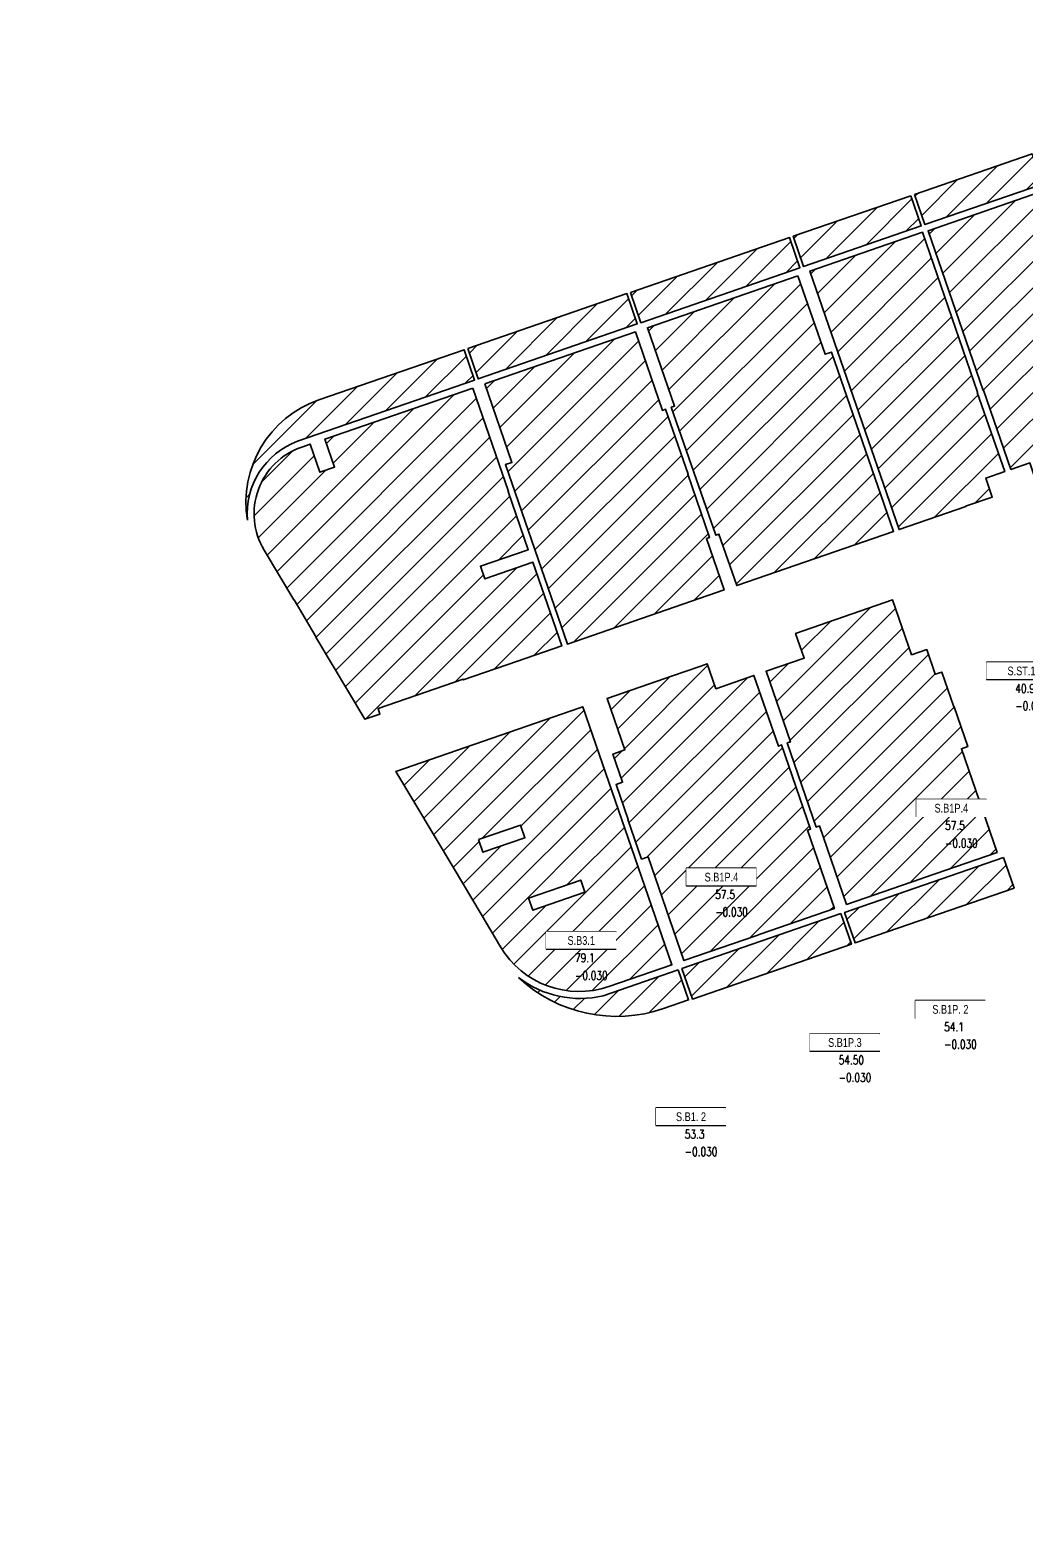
# Model space of a CAD drawing. Header units: millimetres. Extents: x -361702973 to 361248309, y -356458554 to 356543577.
# Drawn here: x -287420 to -253887, y 16450 to 67082 of the extents above; entities that cross this region are included whole.
import ezdxf
from ezdxf.enums import TextEntityAlignment as Align
from ezdxf.xclip import XClip

# ---------------------------------------------------------------- set-up
doc = ezdxf.new("R2010")
doc.units = ezdxf.units.MM
doc.header["$LTSCALE"] = 100
doc.header["$MEASUREMENT"] = 0
doc.header["$XCLIPFRAME"] = 0
doc.set_wipeout_variables(frame=1)
doc.layers.add('A-ANNO-ROOM', color=50, linetype='Continuous')
doc.layers.add('dien tich thong thuy', color=3, linetype='Continuous')
for name, color, linetype, lineweight in [('KT-Chuviet', 255, 'Continuous', 15), ('KT-Net thay', 7, 'Continuous', 15), ('KT-Net truc', 18, 'Continuous', 15)]:
    doc.layers.add(name, color=color, linetype=linetype, lineweight=lineweight)
doc.styles.add('220126_HDN_HBA typical plan$0$211210_HDN_HBA_TYPICAL PLAN CORE OPT 1$0$HBA-Text', font='GOTHIC.TTF')
doc.styles.add('font unicode ccu', font='arial.ttf')
doc.styles.add('ROMANS', font='ROMANS.SHX')
pattern_1 = [(45, (0, 0), (-441.9417382415922, 441.9417382415922), [])]

# ---------------------------------------------------------------- blocks, each defined once
blk = doc.blocks.new('A$C418F5BC8')
at = {"layer": 'A-ANNO-ROOM', "insert": (648.1133449638728, 1090.790118377889), "char_height": 600, "attachment_point": 2, "rotation": 50.44882673977027, "style": '220126_HDN_HBA typical plan$0$211210_HDN_HBA_TYPICAL PLAN CORE OPT 1$0$HBA-Text'}
blk.add_mtext_dynamic_manual_height_columns('SL-S', width=722857412.8743668, gutter_width=9765.624999999996, heights=[0], dxfattribs=at)
blk = doc.blocks.new('A$C1AAC5519')
at = {"layer": 'A-ANNO-ROOM', "insert": (772.955269176513, 1216.574747113511), "char_height": 600, "attachment_point": 2, "rotation": 50.44882673977027, "style": '220126_HDN_HBA typical plan$0$211210_HDN_HBA_TYPICAL PLAN CORE OPT 1$0$HBA-Text'}
blk.add_mtext_dynamic_manual_height_columns('1-BR', width=722857412.8743668, gutter_width=9765.624999999996, heights=[0], dxfattribs=at)
blk = doc.blocks.new('A$C2A6C5140')
at = {"layer": 'A-ANNO-ROOM', "insert": (731.4497625969816, 1190.0169191678, 0.0003277973379295924), "char_height": 600, "attachment_point": 2, "rotation": 50.44882673977027, "style": '220126_HDN_HBA typical plan$0$211210_HDN_HBA_TYPICAL PLAN CORE OPT 1$0$HBA-Text'}
blk.add_mtext_dynamic_manual_height_columns('2-BR', width=722857412.8743668, gutter_width=9765.624999999996, heights=[0], dxfattribs=at)
blk = doc.blocks.new('A$C5388591E')
at = {"layer": 'A-ANNO-ROOM', "insert": (894.3001998505497, 842.1987865094561, 0.0004622000541105721), "char_height": 600, "attachment_point": 2, "rotation": 1.4064704596368105, "style": '220126_HDN_HBA typical plan$0$211210_HDN_HBA_TYPICAL PLAN CORE OPT 1$0$HBA-Text'}
blk.add_mtext_dynamic_manual_height_columns('3-BR', width=722857412.8743668, gutter_width=9765.624999999996, heights=[0], dxfattribs=at)
blk = doc.blocks.new('A$C21AF0CCA')
at = {"layer": 'A-ANNO-ROOM', "insert": (1197.56892258345, 814.6835720778872), "char_height": 600, "attachment_point": 2, "rotation": 0.10542954816276216, "style": '220126_HDN_HBA typical plan$0$211210_HDN_HBA_TYPICAL PLAN CORE OPT 1$0$HBA-Text'}
blk.add_mtext_dynamic_manual_height_columns('1-BR+', width=722857412.8743668, gutter_width=9765.624999999996, heights=[0], dxfattribs=at)
blk = doc.blocks.new('TAG CAO DO SAN')
at = {"layer": 'KT-Net thay', "flags": 128}
blk.add_lwpolyline([(1526701.778855525, -266095.2298759429), (1526701.778855525, -266566.6584041911), (1527644.63591202, -266566.6584041911), (1527644.63591202, -266095.2298759429)], close=True, dxfattribs=at)
blk.add_wipeout([(1526701.778855525, -266095.2298759429), (1527644.6359120198, -266095.2298759429), (1527644.6359120198, -266566.65840419114), (1526701.778855525, -266566.65840419114)]).dxf.layer = 'KT-Net thay'
for points in [[(1526701.778855525, -266330.9441400666), (1527644.63591202, -266330.9441400666)], [(1526701.778855525, -266566.6584041911), (1527644.63591202, -266566.6584041911)]]:
    blk.add_lwpolyline(points, dxfattribs=at)
at = {"layer": 'KT-Chuviet', "color": 31, "style": 'ROMANS', "width": 0.75}
blk.add_text('DTTT:', height=117.8571320618522, dxfattribs=at).set_placement((1526748.92170835, -266507.8139601254))
at = {"layer": 'KT-Chuviet', "color": 31, "style": 'font unicode ccu', "width": 0.75}
blk.add_attdef('TÊNPHÒNG', text='', height=117.85713, dxfattribs=at).set_placement((1527175.308820772, -266213.4467624734), align=Align.MIDDLE_CENTER)
at = {"layer": 'KT-Chuviet', "color": 31, "ltscale": 15, "style": 'ROMANS', "width": 0.75, "flags": 8}
blk.add_attdef('CAO-DO', (1527091.943339912, -266507.7298381611), '', height=117.8571320618522, dxfattribs=at)

msp = doc.modelspace()

# ---------------------------------------------------------------- hatches: boundary and pattern name
at = {"layer": 'dien tich thong thuy'}
h = msp.add_hatch(dxfattribs=at)
h.set_pattern_fill('ANSI31', color=253, scale=5000)
h.set_pattern_definition(pattern_1)
h.paths.add_polyline_path([(-253360.1412285325, 61622.1390950059), (-257150.595352222, 60313.49187890653), (-255293.6869583329, 54935.01707502888), (-255284.2344542837, 54938.28053442066), (-254362.3071761087, 52267.94814054956), (-253724.2631527957, 52488.23164949349), (-253503.9796438511, 51850.18762617907), (-252605.9929704396, 52160.21951664415), (-250357.7589834417, 52925.83651489495)])
h.paths.add_polyline_path([(-253293.477069134, 61888.69399660909), (-253644.9925452976, 62907.60280422032), (-257610.6310189504, 61539.48891027219), (-257259.1155427867, 60520.58010266096)])
h = msp.add_hatch(dxfattribs=at)
h.set_pattern_fill('ANSI31', color=253, scale=5000)
h.set_pattern_definition(pattern_1)
h.paths.add_polyline_path([(-257344.6050300805, 60262.37925346597), (-261135.0591537261, 58953.73203723908), (-258127.7813242509, 50243.24955611961), (-255882.8116125913, 51018.32116166492), (-255886.0750719831, 51027.77366571404), (-254988.0871873152, 51337.80230793136), (-255208.3706962604, 51975.8463312476), (-254570.3266729475, 52196.12984019185), (-255492.2539511232, 54866.46223406272)])
h.paths.add_polyline_path([(-257381.6839545819, 60477.24454608148), (-257733.6834852931, 61497.55644253316), (-261699.0015203629, 60128.5137784511), (-261347.0056934683, 59108.2126179459)])
h = msp.add_hatch(dxfattribs=at)
h.set_pattern_fill('ANSI31', color=253, scale=5000)
h.set_pattern_definition(pattern_1)
h.paths.add_polyline_path([(-260405.3850914622, 56227.61693820213), (-260622.8549135086, 56152.73761623145), (-261536.5572438816, 58799.246761871), (-266613.4339632421, 57046.4645743766), (-265698.7785628828, 54400.06959654362), (-265807.4871087555, 54362.53817449695), (-265051.9962712223, 52174.28348310058), (-265042.5437671568, 52177.54694244165), (-264308.2654153385, 50050.73352748271), (-264199.5616185769, 50088.26330990769), (-263600.7168294236, 48353.72881370879), (-258316.7670562813, 50178.0025855626)])
h.paths.add_polyline_path([(-261469.8919577244, 59065.79839397893), (-261822.0539867056, 60086.58131071206), (-267182.0468589555, 58237.42618255097), (-266829.4580479722, 57215.40618816291)])
h = msp.add_hatch(dxfattribs=at)
h.set_pattern_fill('ANSI31', color=253, scale=5000)
h.set_pattern_definition(pattern_1)
h.paths.add_polyline_path([(-267018.1275691858, 56906.74486418872), (-272095.0042884665, 55153.96267673012), (-271181.2356728805, 52507.26153811271), (-271398.643266151, 52432.20197334979), (-269310.029287674, 46382.59937078741), (-264026.0795144999, 48206.87314262658), (-264624.9243036431, 49941.40763882884), (-264516.2205068775, 49978.93742125488), (-265250.4988586907, 52105.75083621591), (-265996.5994201241, 54297.44922824562), (-266105.3079693057, 54259.91780717944)])
h.paths.add_polyline_path([(-267304.935871194, 58195.03044572978), (-272664.9319872985, 56345.87419846451), (-272311.910396715, 55322.59974168093), (-266952.1067778126, 57173.06191182185)])
h = msp.add_hatch(dxfattribs=at)
h.set_pattern_fill('ANSI31', color=253, scale=5000)
h.set_pattern_definition(pattern_1)
h.paths.add_polyline_path([(-271308.3296999127, 51527.12271747673), (-272501.4619638004, 55013.63392642931), (-277482.9316178965, 53293.79084973599), (-277156.5856800537, 52348.54044282878), (-277657.6598609358, 52175.54551949414), (-277983.9749013092, 53120.99858576728), (-278265.0994351482, 53023.74792331253, 0.4754106967150735), (-279534.2164320215, 49548.94139317104), (-278533.1940194573, 47869.0390286688), (-278523.539455984, 47872.37224864223), (-277775.8866411357, 46617.67133921302), (-276135.8998110318, 43845.93209503403), (-275625.5000171597, 44022.14666880292), (-275690.831120476, 44211.37608923537), (-272826.7861455575, 45200.38600030346), (-272816.9149211072, 45171.80020913293), (-270992.5750124913, 45801.70360768848), (-269499.0793690151, 46317.33018395504), (-270473.2219823931, 49138.90264782192), (-272094.3264307812, 48579.21937043072), (-272241.1821011476, 49004.5820534294), (-270629.5301568353, 49561.00187146122)])
h.paths.add_polyline_path([(-272434.7957816574, 55280.18296891997), (-272787.8242433916, 56303.47734253916), (-277682.621541394, 54614.81100647536, 0.3663480692235168), (-280092.0342297054, 50561.01639311621, -0.3344694135095096), (-278405.6811529139, 53217.51194058663)])
h = msp.add_hatch(dxfattribs=at)
h.set_pattern_fill('ANSI31', color=253, scale=5000)
h.set_pattern_definition(pattern_1)
h.paths.add_polyline_path([(-257399.4287367875, 38466.15322285873), (-257276.5461839234, 38508.57819429493), (-254823.6213789845, 39355.44589324627), (-256031.1013349428, 42852.8723979721), (-255813.6937413999, 42927.93196282614), (-256275.4732381881, 44265.46128824249), (-256284.9257423062, 44262.19782888339), (-256691.2304869468, 45439.04633527511), (-256908.700309313, 45364.16701319676), (-257195.8184461438, 46195.79537808362), (-257706.25366541, 46019.56857376039), (-258345.8916963001, 47872.25937079304), (-261616.4581033222, 46743.10243870996), (-261327.6419516183, 45906.55582882209), (-262613.1825049047, 45462.72535832466), (-261792.4224803324, 43085.4205856756), (-261901.1262771127, 43047.89080324562), (-260922.0965982185, 40212.16311271791), (-260813.4550302234, 40249.87313794975), (-259899.6160626104, 37602.96822697937)])
h.paths.add_polyline_path([(-254251.365073818, 38156.8345115798), (-254606.7783756449, 39186.99216224746), (-259966.7438932156, 37337.75768726818), (-259611.3305913886, 36307.60003660052)])
h = msp.add_hatch(dxfattribs=at)
h.set_pattern_fill('ANSI31', color=253, scale=5000)
h.set_pattern_definition(pattern_1)
h.paths.add_polyline_path([(-261219.9127046445, 40109.54438642112), (-261111.1466793768, 40146.8939259492), (-262090.1763583354, 42982.62161645471), (-262198.8801551135, 42945.09183402258), (-263020.0545166462, 45323.59672082421), (-264304.7663953968, 44877.36602220115), (-264593.9968842635, 45715.11274617175), (-264844.4882420315, 45628.63107361936), (-265761.3811364772, 45312.07551749273), (-267973.2670880172, 44548.42603158234), (-267374.4222988539, 42813.89153538681), (-267776.1537219512, 42675.19451328407), (-267448.1760578525, 41725.21785469398), (-267665.5836513912, 41650.15828983689), (-267259.2829633755, 40473.32153356764), (-266806.9559706225, 39132.52874882057), (-266589.544781538, 39207.58955503417), (-265382.9516122732, 35709.85688886171), (-262929.1436154842, 36557.02950821011), (-262806.2610626213, 36599.45447964956), (-260306.0737370412, 37462.63947547866)])
h.paths.add_polyline_path([(-259734.4235484508, 36265.78490798322), (-260089.295348416, 37294.37302739553), (-265448.8582069947, 35443.97146025116), (-265093.9864070295, 34415.38334083885)])
h = msp.add_hatch(dxfattribs=at)
h.set_pattern_fill('ANSI31', color=253, scale=5000)
h.set_pattern_definition(pattern_1)
h.paths.add_polyline_path([(-267149.4517401335, 39511.70719536056), (-268790.9717887989, 44266.31674062223), (-268885.496829463, 44233.68214720859), (-269802.3897068187, 43917.12659733301), (-275090.3943313163, 42091.45289504623), (-273154.1749703766, 38861.49111749227), (-272215.3021665652, 37276.28932176841), (-271564.9998305868, 36175.18320402034, 0.3553821218354681), (-267908.0535770279, 34838.27188818689), (-265788.5891958305, 35570.01299918452)])
h.paths.add_polyline_path([(-270476.0485865913, 37411.07720238355), (-270616.3773382657, 37817.53487722719), (-268860.6444383345, 38423.69837560907), (-268720.3156866558, 38017.2407007545)], flags=16)
h.paths.add_polyline_path([(-270742.486497455, 39852.81015947085), (-272160.3621074285, 39363.29125826087), (-272307.2177777923, 39788.6539412554), (-270889.3421678181, 40278.17284246432)], flags=16)
h.paths.add_polyline_path([(-265571.7443027311, 35401.55674862363), (-268099.3297571758, 34526.93524818487, -0.2264912161512941), (-270954.0142298498, 35139.03495555298, 0.2781745573006434), (-266070.8670381454, 34095.07353779647), (-265221.9725413726, 34387.75097911888)])

# ---------------------------------------------------------------- linework, layer by layer
for points, elevation in [([(-257610.6310189504, 61539.48891027219), (-253644.9925452976, 62907.60280422032), (-253293.477069134, 61888.69399660909), (-257259.1155427867, 60520.58010266096)], 3.742690228358439e-10), ([(-257733.6834852931, 61497.55644253316), (-257381.6839545819, 60477.24454608148), (-261347.0056934683, 59108.2126179459), (-261699.0015203629, 60128.5137784511)], 3.742690228358439e-10), ([(-250357.7589834417, 52925.83651489495), (-253360.1412285325, 61622.1390950059), (-257150.595352222, 60313.49187890653), (-255293.6869583329, 54935.01707502888), (-255284.2344542837, 54938.28053442066), (-254362.3071761087, 52267.94814054956), (-253724.2631527957, 52488.23164949349), (-253503.9796438511, 51850.18762617907), (-252605.9929704396, 52160.21951664415), (-252602.7282181574, 52150.76326777286)], -5.460150597392439e-05), ([(-267182.0468589555, 58237.42618255097), (-261822.0539867056, 60086.58131071206), (-261469.8919577244, 59065.79839397893), (-266829.4580479722, 57215.40618816291)], 1.126577651816212e-10), ([(-261536.5572438816, 58799.246761871), (-260622.8549135086, 56152.73761623145), (-260405.3850914622, 56227.61693820213), (-258316.7670562813, 50178.0025855626), (-263600.7168294236, 48353.72881370879), (-264199.5616185769, 50088.26330990769), (-264308.2654153385, 50050.73352748271), (-265042.5437671568, 52177.54694244165), (-265051.9962712223, 52174.28348310058), (-265807.4871087555, 54362.53817449695), (-265698.7785628828, 54400.06959654362), (-266613.4339632421, 57046.4645743766)], -5.460150597393132e-05), ([(-272664.9319872985, 56345.87419846451), (-267304.935871194, 58195.03044572978), (-266952.1067778126, 57173.06191182185), (-272311.910396715, 55322.59974168093)], 1.129758143623832e-10), ([(-256284.9257423062, 44262.19782888339), (-256275.4732381881, 44265.46128824249), (-255813.6937413999, 42927.93196282614), (-256031.1013349428, 42852.8723979721), (-254823.6213789845, 39355.44589324627), (-257276.5461839234, 38508.57819429493), (-257399.4287367875, 38466.15322285873), (-259899.6160626104, 37602.96822697937), (-260813.4550302234, 40249.87313794975), (-260922.0965982185, 40212.16311271791), (-261901.1262771127, 43047.89080324562), (-261792.4224803324, 43085.4205856756), (-262613.1825049047, 45462.72535832466), (-261327.6419516183, 45906.55582882209), (-261616.4581033222, 46743.10243870996), (-258345.8916963001, 47872.25937079304), (-257706.25366541, 46019.56857376039), (-257195.8184461438, 46195.79537808362), (-256908.700309313, 45364.16701319676), (-256691.2304869468, 45439.04633527511)], 5.46011756935421e-05), ([(-272307.2177777923, 39788.6539412554), (-270889.3421678181, 40278.17284246432), (-270742.486497455, 39852.81015947085), (-272160.3621074285, 39363.29125826087)], 5.460485032054508e-05), ([(-270616.3773382657, 37817.53487722719), (-270476.0485865913, 37411.07720238355), (-268720.3156866558, 38017.2407007545), (-268860.6444383345, 38423.69837560907)], 5.460513035281512e-05)]:
    msp.add_lwpolyline(points, close=True, dxfattribs=dict(at, elevation=elevation))
for points, elevation in [([(-255886.0750719831, 51027.77366571404), (-254988.0871873152, 51337.80230793136), (-255208.3706962604, 51975.8463312476), (-254570.3266729475, 52196.12984019185), (-255492.2539511232, 54866.46223406272), (-255482.801447074, 54869.7256934545), (-257344.6050300805, 60262.37925346597), (-261135.0591537261, 58953.73203723908), (-258127.7813242509, 50243.24955611961), (-255882.8116125913, 51018.32116166492), (-255886.0750719831, 51027.77366571404)], -5.460150597392439e-05), ([(-272095.0042884665, 55153.96267673012), (-267018.1275691858, 56906.74486418872), (-266105.3079693057, 54259.91780717944), (-265996.5994201241, 54297.44922824562), (-265241.0463546226, 52109.01429555786), (-265250.4988586907, 52105.75083621591), (-264516.2205068775, 49978.93742125488), (-264624.9243036431, 49941.40763882884)], -5.460150597393132e-05), ([(-277682.621541394, 54614.81100647536), (-272787.8242433916, 56303.47734253916), (-272434.7957816574, 55280.18296891997), (-278405.4893736999, 53217.57819163716)], 1.118653840330035e-10), ([(-272095.0042884665, 55153.96267673012), (-271181.2356728805, 52507.26153811271), (-271398.643266151, 52432.20197334979), (-269310.029287674, 46382.59937078741), (-264026.0795144999, 48206.87314262658), (-264624.9243036431, 49941.40763882884)], -1.500639228006548e-10), ([(-264844.488242032, 45628.63107362067), (-265761.3811364772, 45312.07551749273), (-267973.2670880172, 44548.42603158234), (-267374.4222988539, 42813.89153538681), (-267776.1537219512, 42675.19451328407), (-267448.1760578525, 41725.21785469398), (-267665.5836513912, 41650.15828983689), (-267259.2829633755, 40473.32153356764), (-267268.735467442, 40470.05807422611), (-266806.9559706225, 39132.52874882057), (-266589.544781538, 39207.58955503417), (-265382.9516122732, 35709.85688886171), (-262929.1436154842, 36557.02950821011), (-262806.2610626213, 36599.45447964956), (-260306.0737370412, 37462.63947547866), (-261219.9127046445, 40109.54438642112), (-261111.1466793768, 40146.8939259492), (-262090.1763583354, 42982.62161645471), (-262198.8801551135, 42945.09183402258), (-263020.0545166462, 45323.59672082421), (-264304.7663953968, 44877.36602220115), (-264593.9968842635, 45715.11274617175), (-264844.4882420315, 45628.63107361936)], -1.802164594867418e-10), ([(-273154.1749703767, 38861.4911174923), (-272215.3021665653, 37276.28932176833)], 5.460472400942116e-05)]:
    msp.add_lwpolyline(points, dxfattribs=dict(at, elevation=elevation))
at = {"layer": 'dien tich thong thuy', "elevation": -5.460150597392437e-05}
msp.add_lwpolyline([(-272501.4619638004, 55013.63392642931), (-271298.8771958146, 51530.38617682995), (-271308.3296999127, 51527.12271747673), (-270629.5301568353, 49561.00187146122), (-272241.1821011476, 49004.5820534294), (-272094.3264307812, 48579.21937043072), (-270473.2219823931, 49138.90264782192), (-269499.0793690151, 46317.33018395504), (-270992.5750124913, 45801.70360768848), (-272816.9149211072, 45171.80020913293), (-272826.7861455575, 45200.38600030346), (-275690.831120476, 44211.37608923537), (-275625.5000171597, 44022.14666880292), (-276135.8998110318, 43845.93209503403), (-277785.5412045368, 46614.33811926444), (-277775.8866411357, 46617.67133921302), (-278523.539455984, 47872.37224864223), (-278533.1940194573, 47869.0390286688), (-279534.2164320319, 49548.94139318855, -0.4754106967124653), (-278265.0994351481, 53023.74792331256), (-277983.9749013092, 53120.99858576728), (-277657.6598609358, 52175.54551949414), (-277156.5856800537, 52348.54044282878), (-277482.9316178965, 53293.79084973599)], format="xyb", close=True, dxfattribs=at)
at = {"layer": 'dien tich thong thuy', "elevation": 5.460472400942116e-05}
msp.add_lwpolyline([(-272215.3021665653, 37276.28932176833), (-271564.9998305868, 36175.18320402028, 0.3553821218364513), (-267908.0535770176, 34838.27188819043), (-265788.5891958305, 35570.01299918452), (-267149.4517401335, 39511.70719536056), (-268790.9717887989, 44266.31674062223), (-268885.496829463, 44233.68214720859), (-269802.3897068187, 43917.12659733301), (-275090.3943313163, 42091.45289504623), (-273154.1749703767, 38861.4911174923)], format="xyb", dxfattribs=at)
at = {"layer": 'dien tich thong thuy'}
for points in [[(-254606.7783756449, 39186.99216224746), (-259966.7438932156, 37337.75768726818), (-259611.3305913886, 36307.60003660052), (-254251.365073818, 38156.8345115798)], [(-260089.295348416, 37294.37302739553), (-259734.4235484508, 36265.78490798322), (-265093.9864070295, 34415.38334083885), (-265448.8582069947, 35443.97146025116)]]:
    msp.add_lwpolyline(points, close=True, dxfattribs=at)
for points in [[(-265571.7443027311, 35401.55674862363), (-265221.9725413726, 34387.75097911888), (-266070.8670381453, 34095.07353779649, -0.2781745573006575), (-270954.01422985, 35139.03495555314, -0.2781745573006575)], [(-265571.7443027311, 35401.55674862363), (-268099.3297571758, 34526.93524818487, -0.2264912161513044), (-270954.0142298499, 35139.03495555306, -0.2264912161513044)]]:
    msp.add_lwpolyline(points, format="xyb", dxfattribs=at)
for centre, radius, start, end in [((-276492.248278874, 51164.37458540084), 3649.999999999981, 109.0340292030549, 189.5148724903499), ((-277485.3825745023, 50769.80372133883, -5.460150597392439e-05), 2614.99999999994, 110.6099046288741, 184.579494903061)]:
    msp.add_arc(centre, radius, start, end, dxfattribs=at)

# ---------------------------------------------------------------- block references
at = {"layer": 'A-ANNO-ROOM'}
for p in [(-193366.6029767873, 192837.9996409905, 5.460855537377236e-05), (-194725.1126339572, 187914.7636662904, 5.460855537377236e-05), (-204628.500881133, 156603.4286092457, 5.461079910308954e-05), (-263479.6090599558, 50485.12915140932, 5.460850030168077e-05), (-269121.1781233152, 49296.5544193383, 5.460850030168077e-05), (-249390.2929153891, 45734.43883928895, 5.460850030168077e-05), (-231828.0778406897, 44407.82273046864, 5.460832008522107e-05), (-260545.3674363113, 42210.52099001262, 5.460850030168077e-05), (-266005.9544405445, 40714.37009385967, 5.460850030168077e-05), (-231175.8712175231, 40645.45605562796, 5.460850030168077e-05), (-228303.7210763374, 35687.765146195, 5.460832008522128e-05)]:
    msp.add_blockref('A$C21AF0CCA', p, dxfattribs=at)
at = {"layer": 'dien tich thong thuy'}
for name, p, rotation in [('A$C2A6C5140', (-235738.0721845079, 62244.32288491951, 3.214423980650787e-05), 310.9576437198666), ('A$C2A6C5140', (-226971.972951604, 58672.53392838872, 1.895367564819208e-05), 310.9576437198666), ('A$C2A6C5140', (-182858.1837168724, 33888.05154022964, 0.000178988243818107), 310.9576437198666), ('A$C2A6C5140', (-203396.9752949114, 23120.58807031136, 0.0001030398263186841), 310.9576437198666), ('A$C2A6C5140', (-196571.0380073554, 22922.69606213347, 0.000178988243818107), 310.9576437198666), ('A$C2A6C5140', (-180585.3237963979, 23151.33387848926, 0.000178988243818107), 310.9576437198666), ('A$C418F5BC8', (-247792.2532073302, 59981.48598654423, -1.001597833679712e-05), 309.6632197063607), ('A$C418F5BC8', (-251962.2979944813, 57974.75306764379, -1.001597833679712e-05), 309.6632197063607), ('A$C418F5BC8', (-255726.2573242666, 56926.2422651329, -1.001597833679712e-05), 309.6632197063607), ('A$C418F5BC8', (-259675.3290057395, 55322.63898630807, -1.001597833679712e-05), 309.6632197063607), ('A$C1AAC5519', (-244712.9849651629, 48430.23954045825, 0.0003723829774320968), 309.6566028083925), ('A$C1AAC5519', (-223357.5065853495, 48059.78935259463, 0.0005547181599990354), 309.6566028083925), ('A$C1AAC5519', (-221487.8086388012, 45005.57789840109, 0.0003723828570649432), 309.6566028083925), ('A$C418F5BC8', (-201711.797739714, 33256.21495891846, -1.001597833679712e-05), 309.6632197063607), ('A$C418F5BC8', (-197487.0809651244, 33411.4671110799, -1.001597833679712e-05), 309.6632197063607), ('A$C418F5BC8', (-193448.7475272998, 33349.36583146098, -1.001597833679712e-05), 309.6632197063607), ('A$C418F5BC8', (-206278.2197520126, 33163.06303948996, -1.001597833679712e-05), 309.6632197063607), ('A$C1AAC5519', (-271599.8972878471, 39640.33326624559, 0.0003723828655667127), 309.6566028083925), ('A$C418F5BC8', (-226889.0124284044, 31090.29572592763, -1.001597833679712e-05), 309.6632197063607), ('A$C1AAC5519', (-217339.68294671, 23702.2762728755, -0.3423708923741385), 309.6566028083925), ('A$C1AAC5519', (-211634.5547104646, 23442.24319922904, 0.0003723828655667127), 309.6566028083925), ('A$C1AAC5519', (-187964.0545017801, 23164.08220845302, 0.0003723828655667127), 309.6566028083925)]:
    msp.add_blockref(name, p, dxfattribs=dict(at, rotation=rotation))
for name, p in [('A$C418F5BC8', (-197463.7292652081, 182913.4540568058, 9.919419487628366e-05)), ('A$C418F5BC8', (-200258.9907205751, 179138.6891211519, 4.458552763712727e-05)), ('A$C2A6C5140', (-188160.0390614129, 177105.642765429, 9.919419487628366e-05)), ('A$C418F5BC8', (-200994.9430359419, 174771.894767079, 4.458552763712727e-05)), ('A$C2A6C5140', (-234759.4766391878, 172444.9136382493, 4.458552763712727e-05)), ('A$C418F5BC8', (-200719.9128290097, 170423.8323274105, 4.458552763712727e-05)), ('A$C2A6C5140', (-190797.8283776039, 169517.5067573905, 9.919419487628366e-05)), ('A$C1AAC5519', (-230167.9898228928, 167012.0323451896, 0.0003723828655667197)), ('A$C418F5BC8', (-202290.0123814641, 165833.5958576689, 9.919419487628366e-05)), ('A$C1AAC5519', (-241412.7857485664, 165333.8017953324, 0.0003723828655667197)), ('A$C418F5BC8', (-226321.6487100684, 164849.0004456656, 4.458552763712727e-05)), ('A$C418F5BC8', (-223174.4637594427, 162010.1787619262, 0.05488942016446244)), ('A$C418F5BC8', (-203583.8919471729, 161846.927602817, 4.458552763712727e-05)), ('A$C418F5BC8', (-244807.1773967599, 161329.3218979316, 0.05488941081008353)), ('A$C2A6C5140', (-193344.5366901597, 160504.8948145737, 9.919419487628366e-05)), ('A$C418F5BC8', (-219934.1653648383, 159334.2093209107, 0.05488940151768119)), ('A$C1AAC5519', (-248428.8589248053, 157037.2006521042, 0.0003723828655667197)), ('A$C1AAC5519', (-252286.3459864925, 152336.1708680308, 0.02738517669695963)), ('A$C2A6C5140', (-195752.5445711951, 151816.0180695198, 4.458552763712727e-05)), ('A$C418F5BC8', (-228142.1604593961, 149140.0456224125, 0.05488939420954132)), ('A$C1AAC5519', (-255923.8224010994, 147682.0149176453, 0.0004269909932618908)), ('A$C418F5BC8', (-224737.6489350568, 146340.2200414557, 0.05488939420954583)), ('A$C2A6C5140', (-198038.3940573054, 144980.9671920894, 4.458552763712727e-05)), ('A$C418F5BC8', (-221724.5828443308, 144236.942033412, 4.458552763895914e-05)), ('A$C1AAC5519', (-260576.8913636276, 142107.7025675907, 0.027822102169103)), ('A$C418F5BC8', (-245667.6157152384, 140788.472051876, 9.916924510345083e-05)), ('A$C418F5BC8', (-263605.4986913943, 138503.2694156115, 0.05488941081008353)), ('A$C2A6C5140', (-199977.0465312221, 137220.1243192966, 9.919419487628366e-05)), ('A$C418F5BC8', (-247616.0924330471, 136995.8708936881, 4.458552763712727e-05)), ('A$C418F5BC8', (-266636.7078710849, 135433.6128811316, 4.458552763712727e-05)), ('A$C1AAC5519', (-268569.1861684484, 131058.0044733415, 0.0003723828655667197)), ('A$C418F5BC8', (-252583.1748971227, 130659.4905633791, 9.92039971646407e-05)), ('A$C418F5BC8', (-256446.2619547517, 127486.843743643, 4.458552763712727e-05)), ('A$C418F5BC8', (-258902.9768848096, 124459.8911733059, 0.05488941081005369)), ('A$C2A6C5140', (-265461.1614808204, 122023.7036381988, 0.02705737929207316)), ('A$C5388591E', (-193808.7999730141, 199941.1790572023, 4.458570785358675e-05)), ('A$C5388591E', (-210573.5526519337, 135718.1497136029, 9.91946273371655e-05)), ('A$C5388591E', (-276921.94039411, 49051.50231821807, -1.001579812033762e-05)), ('A$C5388591E', (-224277.5649896398, 23412.81915787171, 4.458552763712727e-05))]:
    msp.add_blockref(name, p, dxfattribs=at)

# ---------------------------------------------------------------- next in the draw order: block references
at = {"layer": 'KT-Net truc'}
ref = msp.add_blockref('TAG CAO DO SAN', (-4071941.596593519, 711009.4221134136, -0.0002543060628937953), dxfattribs=dict(at, xscale=2.5, yscale=2.5, zscale=2.5))
XClip(ref).set_block_clipping_path([(1526674.1636322693, -266330.944140067), (1527644.6359120198, -266095.2298759429)])
ref.add_attrib('CAO-DO', '40.9', (-254211.7382437373, 44740.09751801072, -0.0002543060628937953), dxfattribs={"layer": 'KT-Chuviet', "color": 31, "ltscale": 15, "height": 294.6428301546305, "style": 'ROMANS', "width": 0.7500000000000001})
ref.add_attrib('CAO-DO', '-0.030', (-254211.7382437373, 44150.81185770147, -0.0002543060628937953), dxfattribs={"layer": 'KT-Chuviet', "color": 31, "ltscale": 15, "height": 294.6428301546305, "style": 'ROMANS', "width": 0.7500000000000001})
ref.add_attrib('TÊNPHÒNG', 'S.ST.1', dxfattribs={"layer": 'KT-Chuviet', "color": 31, "height": 294.642825, "style": 'font unicode ccu', "width": 0.7500000000000001}).set_placement((-254003.3245415862, 45475.80520722987, -0.0002543060628937953), align=Align.MIDDLE_CENTER)
ref = msp.add_blockref('TAG CAO DO SAN', (-4074306.900532997, 706384.2691174127, -0.0001997045569198641), dxfattribs=dict(at, xscale=2.5, yscale=2.5, zscale=2.5))
XClip(ref).set_block_clipping_path([(1526674.1636322693, -266330.9441400666), (1527644.6359120198, -266095.2298759429)])
ref.add_attrib('CAO-DO', '57.5', (-256577.0421832157, 40114.94452200991, -0.0001997045569198641), dxfattribs={"layer": 'KT-Chuviet', "color": 31, "ltscale": 15, "height": 294.6428301546305, "style": 'ROMANS', "width": 0.7500000000000001})
ref.add_attrib('CAO-DO', '-0.030', (-256577.0421832157, 39525.65886170066, -0.0001997045569198641), dxfattribs={"layer": 'KT-Chuviet', "color": 31, "ltscale": 15, "height": 294.6428301546305, "style": 'ROMANS', "width": 0.7500000000000001})
ref.add_attrib('TÊNPHÒNG', 'S.B1P.4', dxfattribs={"layer": 'KT-Chuviet', "color": 31, "height": 294.642825, "style": 'font unicode ccu', "width": 0.7500000000000001}).set_placement((-256368.6284810646, 40850.65221122906, -0.0001997045569198641), align=Align.MIDDLE_CENTER)
ref = msp.add_blockref('TAG CAO DO SAN', (-4082056.182294078, 704059.7674962068, -0.0001997045569198709), dxfattribs=dict(at, xscale=2.5, yscale=2.5, zscale=2.5))
XClip(ref).set_block_clipping_path([(1526674.1636322693, -266330.944140067), (1527644.9865817227, -266095.2298759429)])
ref.add_attrib('CAO-DO', '57.5', (-264326.3239442969, 37790.44290080396, -0.0001997045569198709), dxfattribs={"layer": 'KT-Chuviet', "color": 31, "ltscale": 15, "height": 294.6428301546305, "style": 'ROMANS', "width": 0.7500000000000001})
ref.add_attrib('CAO-DO', '-0.030', (-264326.3239442969, 37201.15724049471, -0.0001997045569198709), dxfattribs={"layer": 'KT-Chuviet', "color": 31, "ltscale": 15, "height": 294.6428301546305, "style": 'ROMANS', "width": 0.7500000000000001})
ref.add_attrib('TÊNPHÒNG', 'S.B1P.4', dxfattribs={"layer": 'KT-Chuviet', "color": 31, "height": 294.642825, "style": 'font unicode ccu', "width": 0.7500000000000001}).set_placement((-264117.9102421458, 38526.15059002311, -0.0001997045569198709), align=Align.MIDDLE_CENTER)
ref = msp.add_blockref('TAG CAO DO SAN', (-4086781.311479988, 701922.7056947509, -0.0001997045569198709), dxfattribs=dict(at, xscale=2.5, yscale=2.5, zscale=2.5))
XClip(ref).set_block_clipping_path([(1526674.1636322693, -266330.944140067), (1527644.6359120198, -266095.2298759429)])
ref.add_attrib('CAO-DO', '79.1', (-269051.4531302064, 35653.38109934802, -0.0001997045569198709), dxfattribs={"layer": 'KT-Chuviet', "color": 31, "ltscale": 15, "height": 294.6428301546305, "style": 'ROMANS', "width": 0.7500000000000001})
ref.add_attrib('CAO-DO', '-0.030', (-269051.4531302064, 35064.09543903877, -0.0001997045569198709), dxfattribs={"layer": 'KT-Chuviet', "color": 31, "ltscale": 15, "height": 294.6428301546305, "style": 'ROMANS', "width": 0.7500000000000001})
ref.add_attrib('TÊNPHÒNG', 'S.B3.1', dxfattribs={"layer": 'KT-Chuviet', "color": 31, "height": 294.642825, "style": 'font unicode ccu', "width": 0.7500000000000001}).set_placement((-268843.0394280552, 36389.08878856718, -0.0001997045569198709), align=Align.MIDDLE_CENTER)
ref = msp.add_blockref('TAG CAO DO SAN', (-4074338.694857599, 699599.8144397485, -0.0001997045569198709), dxfattribs=dict(at, xscale=2.5, yscale=2.5, zscale=2.5))
XClip(ref).set_block_clipping_path([(1526674.1636322693, -266330.9441400666), (1527644.6359120198, -266095.2298759429)])
ref.add_attrib('CAO-DO', '54.1', (-256608.8365078178, 33330.48984434571, -0.0001997045569198709), dxfattribs={"layer": 'KT-Chuviet', "color": 31, "ltscale": 15, "height": 294.6428301546305, "style": 'ROMANS', "width": 0.7500000000000001})
ref.add_attrib('CAO-DO', '-0.030', (-256608.8365078178, 32741.20418403645, -0.0001997045569198709), dxfattribs={"layer": 'KT-Chuviet', "color": 31, "ltscale": 15, "height": 294.6428301546305, "style": 'ROMANS', "width": 0.7500000000000001})
ref.add_attrib('TÊNPHÒNG', 'S.B1P. 2', dxfattribs={"layer": 'KT-Chuviet', "color": 31, "height": 294.642825, "style": 'font unicode ccu', "width": 0.7500000000000001}).set_placement((-256400.4228056667, 34066.19753356486, -0.0001997045569198709), align=Align.MIDDLE_CENTER)
ref = msp.add_blockref('TAG CAO DO SAN', (-4077894.222674885, 698483.34598519, -0.0001997043767034114), dxfattribs=dict(at, xscale=2.5, yscale=2.5, zscale=2.5))
XClip(ref).set_block_clipping_path([(1526674.1636322693, -266330.944140067), (1527644.6359120195, -266095.2298759429)])
ref.add_attrib('CAO-DO', '54.50', (-260164.3643251042, 32214.02138978722, -0.0001997043767034114), dxfattribs={"layer": 'KT-Chuviet', "color": 31, "ltscale": 15, "height": 294.6428301546305, "style": 'ROMANS', "width": 0.7500000000000001})
ref.add_attrib('CAO-DO', '-0.030', (-260164.3643251042, 31624.73572947797, -0.0001997043767034114), dxfattribs={"layer": 'KT-Chuviet', "color": 31, "ltscale": 15, "height": 294.6428301546305, "style": 'ROMANS', "width": 0.7500000000000001})
ref.add_attrib('TÊNPHÒNG', 'S.B1P.3', dxfattribs={"layer": 'KT-Chuviet', "color": 31, "height": 294.642825, "style": 'font unicode ccu', "width": 0.7500000000000001}).set_placement((-259955.950622953, 32949.72907900638, -0.0001997043767034114), align=Align.MIDDLE_CENTER)
ref = msp.add_blockref('TAG CAO DO SAN', (-4083081.587247346, 695981.9446669754, -0.0002543094936709196), dxfattribs=dict(at, xscale=2.5, yscale=2.5, zscale=2.5))
XClip(ref).set_block_clipping_path([(1526674.1636322693, -266330.944140067), (1527644.6359120198, -266095.2298759429)])
ref.add_attrib('CAO-DO', '53.3', (-265351.7288975643, 29712.62007157259, -0.0002543094936709196), dxfattribs={"layer": 'KT-Chuviet', "color": 31, "ltscale": 15, "height": 294.6428301546305, "style": 'ROMANS', "width": 0.7500000000000001})
ref.add_attrib('CAO-DO', '-0.030', (-265351.7288975643, 29123.33441126334, -0.0002543094936709196), dxfattribs={"layer": 'KT-Chuviet', "color": 31, "ltscale": 15, "height": 294.6428301546305, "style": 'ROMANS', "width": 0.7500000000000001})
ref.add_attrib('TÊNPHÒNG', 'S.B1. 2', dxfattribs={"layer": 'KT-Chuviet', "color": 31, "height": 294.642825, "style": 'font unicode ccu', "width": 0.7500000000000001}).set_placement((-265143.3151954132, 30448.32776079175, -0.0002543094936709196), align=Align.MIDDLE_CENTER)

doc.saveas('drawing.dxf')
